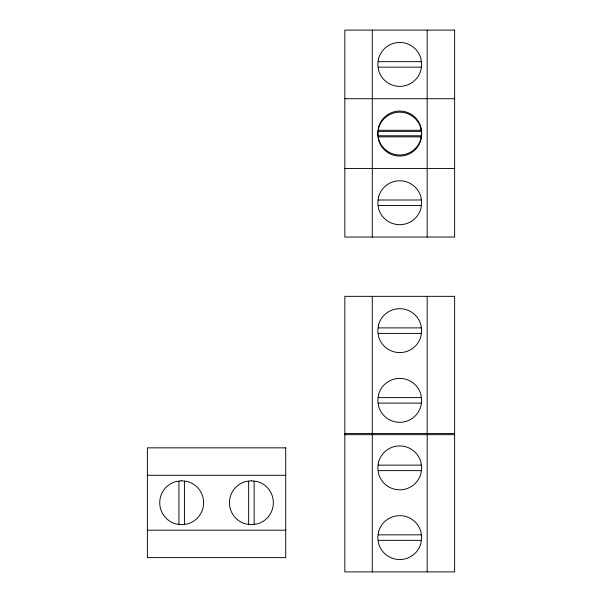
<?xml version="1.0" encoding="UTF-8"?>
<svg xmlns="http://www.w3.org/2000/svg" width="602" height="602" viewBox="0 0 602 602"><rect width="100%" height="100%" fill="white"/><g stroke="black" fill="none" stroke-linecap="round" stroke-linejoin="round"><path stroke-width="0.9" d="M378.131 61.667L421.325 61.667M378.131 67.153L421.325 67.153M344.833 98.72L454.623 98.72M378.131 130.28L421.325 130.28M378.131 131.379L421.325 131.379M378.131 135.774L421.325 135.774M378.131 136.865L421.325 136.865M344.833 168.432L454.623 168.432M378.131 199.999L421.325 199.999M378.131 205.485L421.325 205.485M378.131 327.894L421.325 327.894M378.131 333.388L421.325 333.388M378.131 397.613L421.325 397.613M378.131 403.099L421.325 403.099M344.833 433.568L454.623 433.568M344.833 434.667L454.623 434.667M378.131 465.135L421.325 465.135M378.131 470.621L421.325 470.621M147.377 475.287L285.709 475.287M147.377 530.181L285.709 530.181M378.131 534.847L421.325 534.847M378.131 540.333L421.325 540.333M427.179 30.1L427.179 237.053M427.179 296.334L427.179 571.9M372.284 30.1L372.284 237.053M372.284 296.334L372.284 571.9M254.142 481.141L254.142 524.327M248.656 481.141L248.656 524.327M184.43 481.141L184.43 524.327M178.945 481.141L178.945 524.327M378.523 58.725L377.77 64.406L378.523 70.088A21.958 21.958 0 0 0 420.941 70.088L421.686 64.406L420.941 58.725A21.958 21.958 0 0 0 378.523 58.725M378.523 127.346L377.77 133.027L378.523 138.708A21.958 21.958 0 0 0 420.941 138.708L421.686 133.027L420.941 127.346A21.958 21.958 0 0 0 378.523 127.346M378.523 128.437L377.77 134.126L378.523 139.807A21.958 21.958 0 0 0 420.941 139.807L421.686 134.126L420.941 128.437A21.958 21.958 0 0 0 378.523 128.437M378.523 197.057L377.77 202.739L378.523 208.42A21.958 21.958 0 0 0 420.941 208.42L421.686 202.739L420.941 197.057A21.958 21.958 0 0 0 378.523 197.057M378.523 324.96L377.77 330.641L378.523 336.322A21.958 21.958 0 0 0 420.941 336.322L421.686 330.641L420.941 324.96A21.958 21.958 0 0 0 378.523 324.96M378.523 394.671L377.77 400.36L378.523 406.041A21.958 21.958 0 0 0 420.941 406.041L421.686 400.36L420.941 394.671A21.958 21.958 0 0 0 378.523 394.671M378.523 462.193L377.77 467.874L378.523 473.563A21.958 21.958 0 0 0 420.941 473.563L421.686 467.874L420.941 462.193A21.958 21.958 0 0 0 378.523 462.193M378.523 531.912L377.77 537.594L378.523 543.275A21.958 21.958 0 0 0 420.941 543.275L421.686 537.594L420.941 531.912A21.958 21.958 0 0 0 378.523 531.912M181.684 480.78L176.002 481.525A21.958 21.958 0 0 0 176.002 523.943L181.684 524.688L187.365 523.943A21.958 21.958 0 0 0 187.365 481.525L181.684 480.78M251.403 480.78L245.714 481.525A21.958 21.958 0 0 0 245.714 523.943L251.403 524.688L257.084 523.943A21.958 21.958 0 0 0 257.084 481.525L251.403 480.78M454.623 30.1L344.833 30.1L344.833 237.053L454.623 237.053L454.623 30.1M454.623 296.334L344.833 296.334L344.833 571.9L454.623 571.9L454.623 296.334M285.709 447.843L147.377 447.843L147.377 557.625L285.709 557.625L285.709 447.843"/></g></svg>
